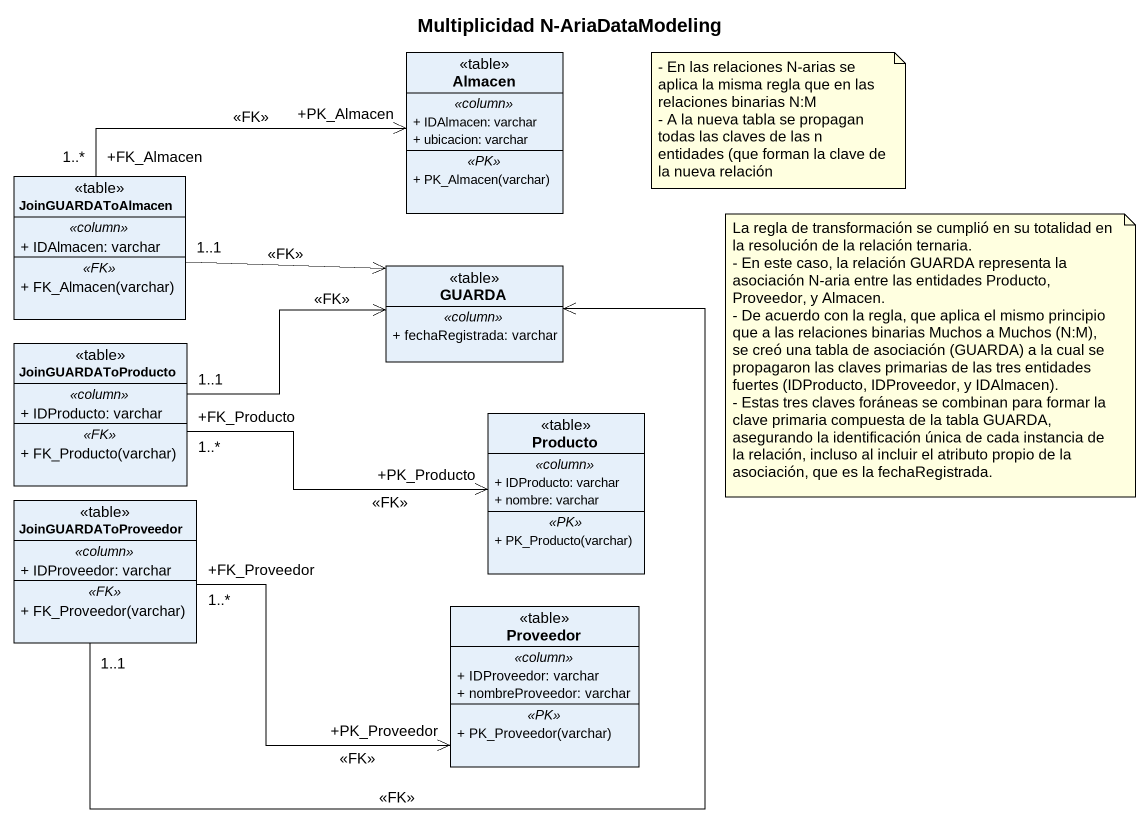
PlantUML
@startuml
title Multiplicidad N-AriaDataModeling
hide circle
hide empty members
skinparam classAttributeIconSize 0
class Almacen <<table>> {
  .. <<column>> ..
  + IDAlmacen: varchar
  + ubicacion: varchar
  .. <<PK>> ..
  + PK_Almacen(varchar)
}
class JoinGUARDAToAlmacen <<table>> {
  .. <<column>> ..
  + IDAlmacen: varchar
  .. <<FK>> ..
  + FK_Almacen(varchar)
}
class GUARDA <<table>> {
  .. <<column>> ..
  + fechaRegistrada: varchar
}
class JoinGUARDAToProducto <<table>> {
  .. <<column>> ..
  + IDProducto: varchar
  .. <<FK>> ..
  + FK_Producto(varchar)
}
class Producto <<table>> {
  .. <<column>> ..
  + IDProducto: varchar
  + nombre: varchar
  .. <<PK>> ..
  + PK_Producto(varchar)
}
class JoinGUARDAToProveedor <<table>> {
  .. <<column>> ..
  + IDProveedor: varchar
  .. <<FK>> ..
  + FK_Proveedor(varchar)
}
class Proveedor <<table>> {
  .. <<column>> ..
  + IDProveedor: varchar
  + nombreProveedor: varchar
  .. <<PK>> ..
  + PK_Proveedor(varchar)
}
JoinGUARDAToAlmacen "+FK_Almacen\n1..*" -right-> "+PK_Almacen" Almacen : <<FK>>
JoinGUARDAToAlmacen "1..1" -right-> GUARDA : <<FK>>
JoinGUARDAToProducto "1..1" -right-> GUARDA : <<FK>>
JoinGUARDAToProducto "+FK_Producto\n1..*" -right-> "+PK_Producto" Producto : <<FK>>
JoinGUARDAToProveedor "1..1" -up-> GUARDA : <<FK>>
JoinGUARDAToProveedor "+FK_Proveedor\n1..*" -right-> "+PK_Proveedor" Proveedor : <<FK>>
note as N1
  - En las relaciones N-arias se aplica la misma regla que en las relaciones binarias N:M
  - A la nueva tabla se propagan todas las claves de las n entidades (que forman la clave de la nueva relación
end note
note as N2
  La regla de transformación se cumplió en su totalidad en la resolución de la relación ternaria.
  - En este caso, la relación GUARDA representa la asociación N-aria entre las entidades Producto, Proveedor, y Almacen.
  - De acuerdo con la regla, que aplica el mismo principio que a las relaciones binarias Muchos a Muchos (N:M), se creó una tabla de asociación (GUARDA) a la cual se propagaron las claves primarias de las tres entidades fuertes (IDProducto, IDProveedor, y IDAlmacen).
  - Estas tres claves foráneas se combinan para formar la clave primaria compuesta de la tabla GUARDA, asegurando la identificación única de cada instancia de la relación, incluso al incluir el atributo propio de la asociación, que es la fechaRegistrada.
end note
@enduml
